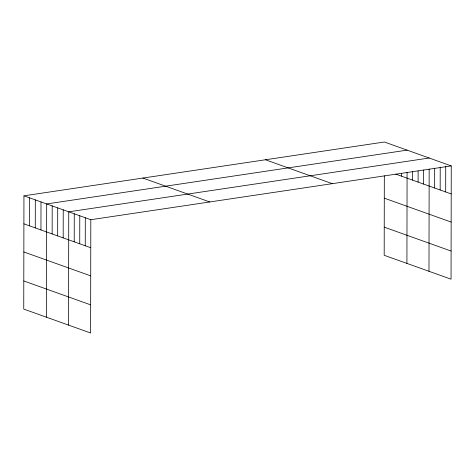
<?xml version="1.0" encoding="UTF-8"?>
<svg xmlns="http://www.w3.org/2000/svg" width="475" height="475" viewBox="0 0 475 475"><rect width="100%" height="100%" fill="white"/><g stroke="black" fill="none" stroke-linecap="round" stroke-linejoin="round"><path stroke-width="0.71" d="M23.946 195.819L23.75 309.088L90.618 332.993L90.814 219.717L23.946 195.819L384.382 142.007L451.25 165.912L451.054 279.181L384.186 255.283L384.322 175.803M29.581 225.874L29.634 197.849M35.269 227.905L35.316 199.88M40.951 229.936L40.998 201.911M46.485 317.217L46.681 203.941L407.117 150.136M52.149 233.938L52.197 205.912M57.665 235.909L57.718 207.89M63.181 237.886L63.234 209.861M68.548 325.108L68.75 211.832L429.186 158.021M74.219 241.828L74.266 213.803M79.735 243.8L79.782 215.775M85.251 245.771L85.298 217.746M401.387 176.124L401.393 173.179M406.921 263.405L407.081 172.259M412.585 180.132L412.603 171.279M418.101 182.103L418.119 171.042M423.617 184.074L423.641 170.062M428.984 271.296L429.162 169.082M434.649 188.017L434.684 168.108M440.171 189.988L440.206 167.129M445.687 191.959L445.728 166.149M90.814 219.717L451.25 165.912M395.699 174.093L451.202 193.937M384.287 198.164L451.149 222.068M265.442 159.766L332.304 183.665M384.233 227.151L451.102 251.049M142.892 178.06L209.76 201.964M23.898 223.838L90.767 247.742M23.851 251.976L90.719 275.874M23.797 280.957L90.666 304.861"/></g></svg>
